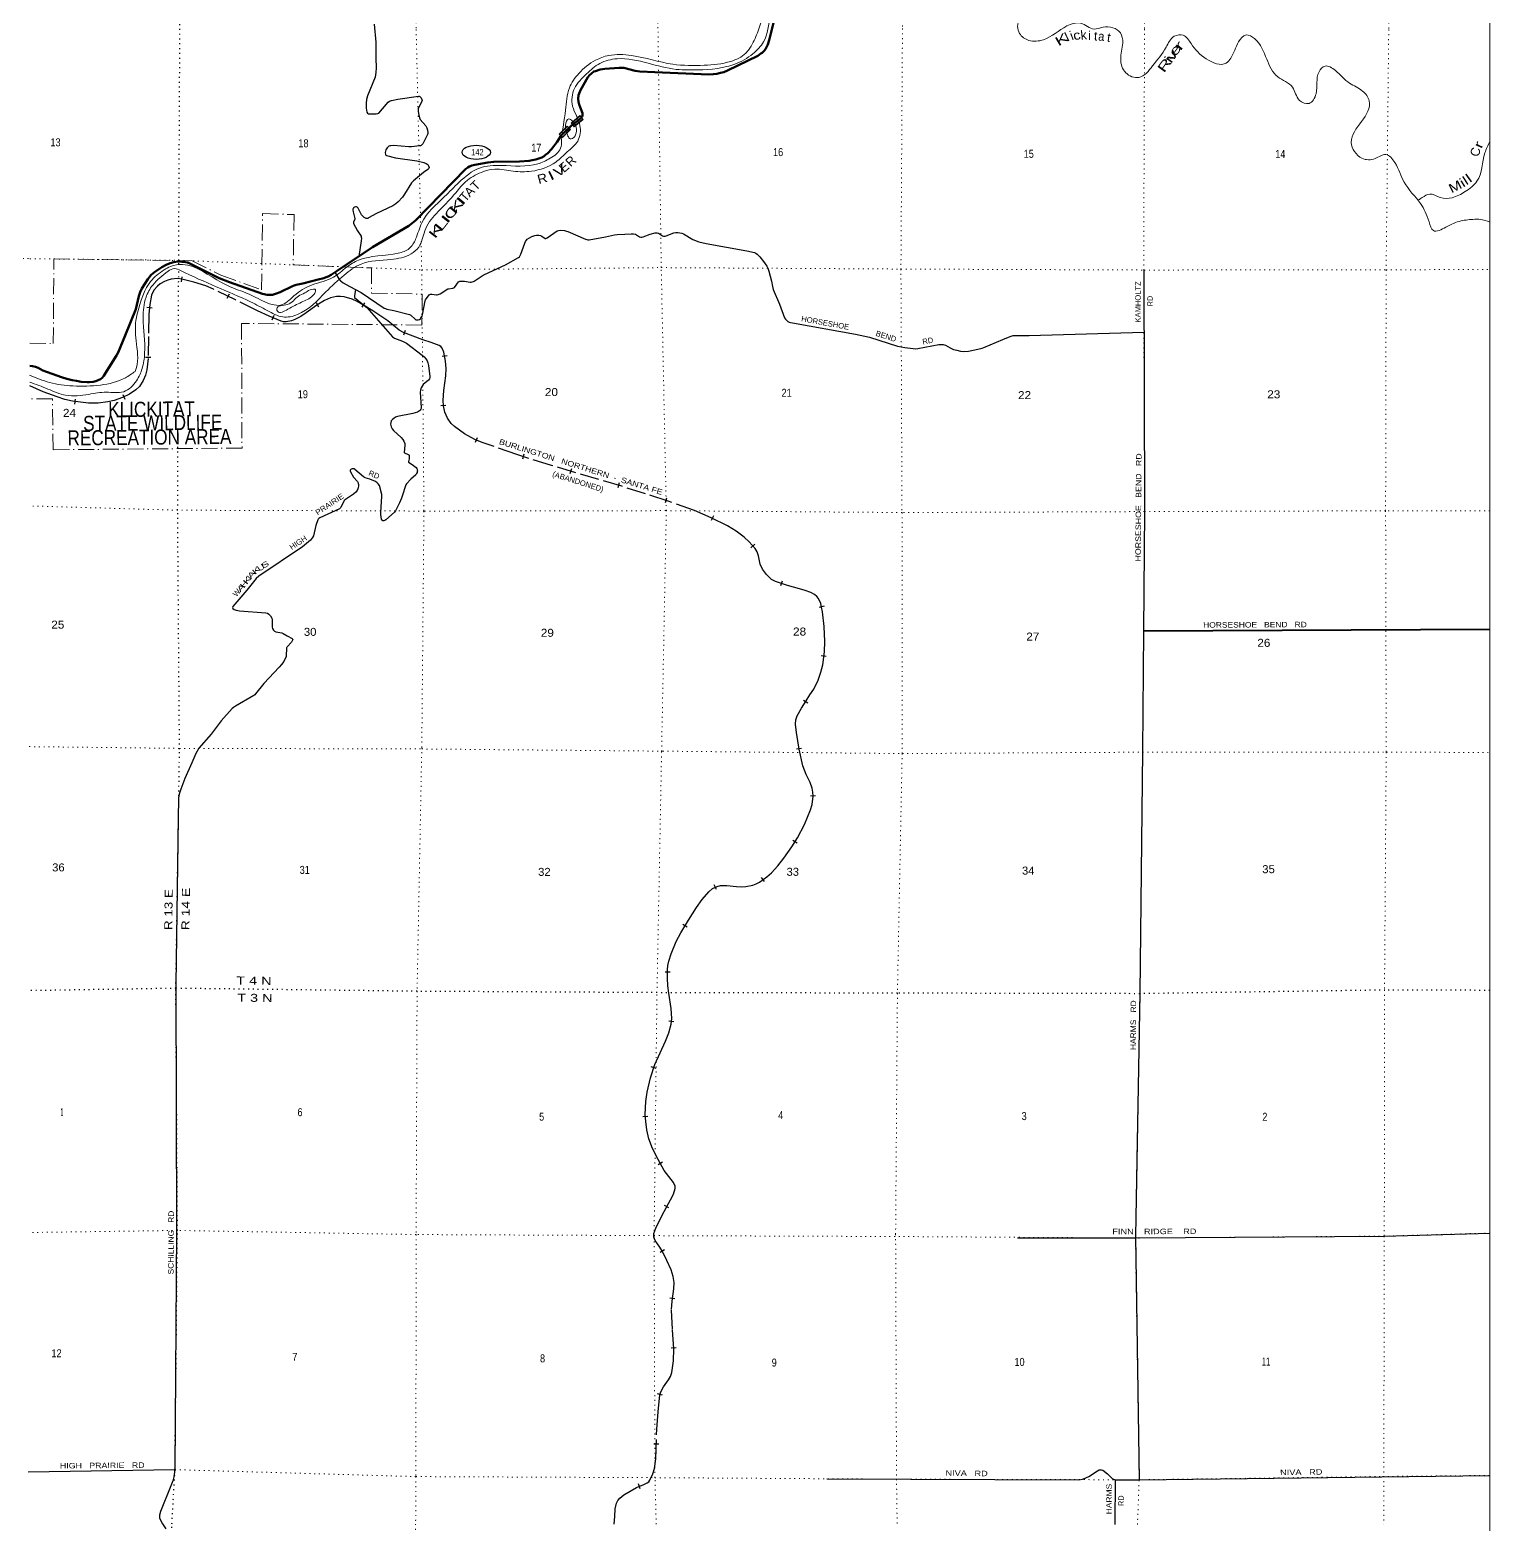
# Model space of a CAD drawing. Header units: feet. Extents: x -256679 to 5, y -731788 to -547785.
# Drawn here: x -31923 to 5, y -640504 to -607831 of the extents above; entities that cross this region are included whole.
import ezdxf
from ezdxf.enums import TextEntityAlignment as Align

# ---------------------------------------------------------------- set-up
doc = ezdxf.new("R2010")
doc.units = ezdxf.units.FT
doc.header["$LTSCALE"] = 70
for name, pattern in [('DOT_DASHED', [7.7, 5, -1.2, 0.3, -1.2]), ('DOTTED', [1.5, 0.3, -1.2]), ('LONG_DASHED', [7.5, 6, -1.5])]:
    doc.linetypes.add(name, pattern=pattern)
for name, color, linetype, lineweight in [('17', 7, 'Continuous', 25), ('23', 7, 'Continuous', 70), ('26', 7, 'Continuous', 40), ('29', 7, 'Continuous', 25), ('39', 7, 'Continuous', 13), ('4', 7, 'Continuous', 13), ('44', 7, 'DOT_DASHED', 13), ('59', 7, 'Continuous', 13), ('6', 7, 'DOTTED', 25), ('63', 7, 'Continuous', 25), ('7', 7, 'DOTTED', 13)]:
    doc.layers.add(name, color=color, linetype=linetype, lineweight=lineweight)
for name, color, linetype in [('27', 7, 'Continuous'), ('30', 7, 'Continuous'), ('41', 7, 'Continuous')]:
    doc.layers.add(name, color=color, linetype=linetype)

msp = doc.modelspace()

# ---------------------------------------------------------------- linework, layer by layer
at = {"layer": '17'}
msp.add_ellipse((-22163.5, -610508.53), major_axis=(309.24, -1), ratio=0.500121, dxfattribs=at)
at = {"layer": '23'}
for points in [[(-19967.07, -609836.57), (-19903.24, -609786.86), (-19885.07, -609768.84), (-19873.65, -609756.31), (-19849.56, -609722.56), (-19840.62, -609703.62), (-19837.52, -609686.4), (-19841.6, -609652.22), (-19892.18, -609521.97), (-19914.61, -609459.8), (-19927.86, -609403.14), (-19932.68, -609338.05), (-19924.25, -609259.71), (-19885.5, -609152.76), (-19720.23, -608863.28), (-19684.53, -608819.75), (-19643.57, -608783.59), (-19591.78, -608743.82), (-19552.37, -608730.3), (-19455.65, -608699.21), (-19350.16, -608679.46), (-19037.61, -608658.36), (-18940.07, -608663.05), (-18691.92, -608725.73), (-18588.43, -608739.12), (-18259.72, -608754.08), (-17081.19, -608804.32), (-16981.37, -608802.88), (-16900.89, -608789.68), (-16822.36, -608773.95), (-16747.67, -608754.66), (-16670.67, -608722.7), (-16008.52, -608401.46), (-15939.37, -608350.87), (-15914.07, -608330.38), (-15867.09, -608290.6), (-15835.77, -608249.62), (-15791.2, -608154.4), (-15755.26, -608059.52), (-15411.68, -606651.86)], [(-28380.68, -612959.6), (-27786.31, -613260.22), (-27555.54, -613347.74), (-26835.19, -613600.16), (-26733.96, -613624.33), (-26676.14, -613626.74), (-26620.73, -613621.92), (-26529.18, -613597.81), (-26452.54, -613568.78), (-26182.25, -613436.29), (-26143.7, -613419.42), (-26102.43, -613407.1), (-25952.25, -613374.5), (-25621.9, -613289.12), (-25494.42, -613256.69), (-25441.41, -613239.82), (-25398.05, -613220.53), (-25337.82, -613184.37), (-25205.31, -613097.59), (-24434.1, -612584.91), (-23640.23, -612112.76), (-23492.34, -612001.91), (-22390.25, -610872.62), (-22347.1, -610840.04), (-22309.39, -610819.45), (-22260.19, -610798.54), (-22196.18, -610783.69), (-21907.81, -610728.55), (-21779.36, -610713.38), (-21220.51, -610710.21), (-21005.99, -610691.68), (-20940.78, -610681.93), (-20859.04, -610667.57), (-20794.62, -610646.35), (-20732.55, -610618.15), (-20681.95, -610591.63), (-20645.89, -610565.83), (-20600.04, -610526.54), (-20516.1, -610436.99), (-20394.43, -610278.07), (-20322.7, -610165.47), (-20302.81, -610136.45), (-20284.43, -610116.72), (-20105.07, -609944.04), (-20088.51, -609928.93), (-19967.07, -609836.57)], [(-30192.7, -615204.02), (-30030.41, -614953.22), (-29990.8, -614884.77), (-29837.86, -614511.06), (-29609.49, -613936.46), (-29540.13, -613655.06), (-29510.63, -613566.94), (-29472.67, -613486.31), (-29343.32, -613285.48), (-29267.88, -613189.79), (-29231.74, -613156.04), (-29201.11, -613125.87), (-29038.24, -613017.29), (-28942.52, -612967.89), (-28858.04, -612931.34), (-28773.55, -612908.5), (-28684.5, -612894.8), (-28522.38, -612908.5), (-28474.43, -612919.92), (-28424.76, -612937.31), (-28380.68, -612959.6)], [(-31925.15, -615177.17), (-31866.24, -615184.65), (-31803.26, -615201.81), (-31745.78, -615223.22), (-31642.67, -615275.52), (-31235.33, -615422.64), (-31112.15, -615461.88), (-30998.92, -615490.81), (-30904.36, -615507.81), (-30801.36, -615524.56), (-30673.68, -615531.79), (-30620.67, -615531.79), (-30537.57, -615524.65), (-30480.94, -615512.5), (-30432.75, -615493.22), (-30379.75, -615466.7), (-30345.5, -615439.73), (-30307.47, -615394.38), (-30243.86, -615284.9), (-30192.7, -615204.02)]]:
    msp.add_lwpolyline(points, dxfattribs=at)
at = {"layer": '26'}
msp.add_line((0, -620945.67), (-7576.61, -620977.66), dxfattribs=at)
at = {"layer": '29'}
for p, q in [((-31958.43, -639364.21), (-28750.82, -639313.33)), ((-8193.82, -639532.47), (-8197.31, -640512.09))]:
    msp.add_line(p, q, dxfattribs=at)
for points in [[(-24398.71, -607704.73), (-24360.03, -608098.43), (-24361.55, -608451.87), (-24353.23, -608662.76), (-24358.21, -608763.42), (-24375.04, -608861.52), (-24543.46, -609274.89), (-24561.47, -609350.42), (-24569.19, -609436.23), (-24570.05, -609503.17), (-24567.48, -609546.07), (-24553.75, -609631.89), (-24540.89, -609654.21), (-24522.45, -609664.45), (-24349.84, -609664.87), (-24312.75, -609659.36), (-24293.03, -609649.05), (-24091.28, -609410.46), (-24058.89, -609388.17), (-24017.72, -609372.73), (-23878.62, -609348.72), (-23427.12, -609277.54), (-23409.66, -609278.34), (-23395.07, -609285.2), (-23367.63, -609316.09), (-23350.48, -609350.42), (-23347.91, -609365.87), (-23350.7, -609392.19), (-23430.24, -609554.67), (-23435.39, -609573.55), (-23434.69, -609608.87), (-23425.96, -609657.65), (-23403.66, -609757.2), (-23386.28, -609787.72), (-23267.66, -609932.61), (-23245.86, -609973.46), (-23230.42, -610023.23), (-23221.84, -610073.01), (-23221.84, -610097.04), (-23229.27, -610117.46), (-23330.77, -610323.59), (-23349.64, -610345.91), (-23370.23, -610359.65), (-23378.81, -610363.08), (-23401.1, -610369.94), (-23577.77, -610390.53), (-23638.34, -610387.56), (-23975.57, -610362.64), (-24034.04, -610363.07), (-24054.62, -610366.5), (-24076.92, -610376.8), (-24112.94, -610407.7), (-24142.03, -610454.61), (-24149.82, -610484.94), (-24154.11, -610515.83), (-24149.92, -610555), (-24141.25, -610570.75), (-24124.95, -610581.05), (-23929.04, -610627.84), (-23463.3, -610695.25), (-23310.2, -610730.38), (-23258.51, -610749.97), (-23224.44, -610771.57), (-23203.85, -610805.9), (-23195.28, -610838.51), (-23199.57, -610859.11), (-23219.29, -610883.13), (-23314.43, -610948.65), (-23535.77, -611132.01), (-23556.34, -611154.3), (-23579.05, -611178.95), (-23729.24, -611423.58), (-23779.33, -611488.99), (-23868.52, -611588.54), (-23918.27, -611633.16), (-23985.79, -611680.01), (-24345.16, -611849.76)], [(-24345.16, -611849.76), (-24516.04, -611943.82), (-24537.06, -611953.27), (-24555.49, -611957.55), (-24569.47, -611955.71), (-24612.1, -611933.52), (-24631.4, -611918.94), (-24655.86, -611893.25), (-24671.71, -611871.74), (-24746.41, -611728.35), (-24760.05, -611713.84), (-24766.91, -611708.69), (-24783.2, -611702.68), (-24797.78, -611702.68), (-24807.22, -611703.54), (-24822.7, -611708.08), (-24838.09, -611715.55), (-24848.39, -611724.99), (-24857.82, -611746.45), (-24861.25, -611755.03), (-24862.11, -611769.62), (-24856.69, -611806.4), (-24816.22, -611952.41), (-24815.36, -611961), (-24816.33, -611967.16), (-24846.24, -612037.37), (-24847.95, -612050.25), (-24844.29, -612065.49), (-24759.77, -612224.35), (-24683.34, -612345.03), (-24676.42, -612366.06), (-24672.99, -612384.94), (-24681.2, -612441.43), (-24732.07, -612782.99)], [(-25257.13, -613131.53), (-25166.8, -613274.15), (-25129.58, -613315.91), (-25108.47, -613332.5), (-25070.74, -613359.97), (-24926.69, -613442.93), (-24681.65, -613570.05), (-24173.38, -613914.7), (-24150.49, -613926.37), (-24117.04, -613936.67), (-23962.57, -613969.44), (-23623.25, -614054.61), (-23594.73, -614068.83), (-23500.38, -614159.8), (-23481.52, -614170.1), (-23448.47, -614173.53), (-23430.06, -614173.53), (-23407.76, -614166.66), (-23385.46, -614149.5), (-23371.74, -614128.9), (-23347.72, -614094.58), (-23336.23, -614065.36), (-23280.46, -613752.21), (-23272.24, -613732.42), (-23190.33, -613626.01), (-23179.18, -613617.43), (-23166.25, -613611.92), (-23152.6, -613607.99), (-23137.16, -613607.99), (-23031.76, -613622.29), (-23020.52, -613622.58), (-22998.22, -613616.57), (-22950.19, -613601.12), (-22917.41, -613584.41), (-22801.11, -613502.36), (-22785.09, -613495.56), (-22772.22, -613492.99), (-22674.7, -613480.58), (-22652.58, -613471.54), (-22640.57, -613461.24), (-22549.23, -613340.23), (-22536.42, -613330.3), (-22523.93, -613323.93), (-22486.19, -613322.21), (-22422.02, -613324.56), (-22298.36, -613344.52), (-22273.92, -613346.24), (-22253.4, -613343.04), (-22222.89, -613332.51), (-22205.73, -613323.92), (-22012.75, -613197.03), (-21981.03, -613178.03), (-21527.36, -612967.28), (-21241.72, -612807.28), (-21217.71, -612790.12), (-21200.48, -612767.26), (-21185.12, -612736.91), (-21103.64, -612491.47), (-21086.51, -612458.27), (-21067.62, -612429.68), (-21047.03, -612410.8), (-21000.72, -612378.19), (-20950.98, -612352.44), (-20879.96, -612328.24), (-20844.63, -612323.26), (-20798.31, -612323.26), (-20755.43, -612328.41), (-20727.4, -612340.66), (-20657.08, -612393.05), (-20641.37, -612391.92), (-20613.92, -612376.47), (-20392.38, -612225.01), (-20363.49, -612215.13), (-20322.32, -612213.42), (-20236.55, -612218.57), (-20188.52, -612228.86), (-20157.53, -612237.63), (-19774.28, -612410.79), (-19743.83, -612417.38), (-19726.25, -612419.37), (-19695.37, -612419.37), (-19334.47, -612356.13), (-19137.83, -612314.43), (-19082.15, -612302.65), (-18911.7, -612300.57)], [(-18911.7, -612300.57), (-18777.67, -612292.35), (-18721.92, -612294.06), (-18678.23, -612301.5), (-18594.99, -612354.13), (-18565.75, -612362.02), (-18543.53, -612362.72), (-18514.37, -612355.85), (-18361.12, -612296.25), (-18253.64, -612268.32), (-18231.34, -612266.6), (-18204.61, -612270.53), (-18179.88, -612276.9), (-18094.12, -612333.54), (-18066.02, -612341.16), (-18030.65, -612340.4), (-18008.35, -612333.54), (-17845.34, -612271.41), (-17797.37, -612261.45), (-17752.77, -612261.45), (-17709.89, -612266.6), (-17666.7, -612277.87), (-17634.41, -612294.06), (-17429.68, -612413.01), (-17299.06, -612462.25), (-17134.52, -612500.08), (-16247.17, -612662.91), (-16082.54, -612697.46), (-16052.03, -612716.28), (-16021.15, -612736.88), (-15966.26, -612795.23), (-15883.93, -612894.78), (-15808.45, -613001.2), (-15791.3, -613042.39), (-15768.87, -613107.9), (-15710.37, -613322.93), (-15688.38, -613440.59), (-15669.98, -613505.77), (-15533.05, -613829.43), (-15420.24, -614126.93), (-15401.93, -614158.03), (-15378.02, -614181.25), (-15347.04, -614206.09), (-15319.59, -614219.82), (-15292.15, -614228.4), (-15247.48, -614239.81), (-13874.3, -614488.18), (-13565.12, -614551.19), (-12952.7, -614745.48), (-12788.64, -614779.35), (-12613.43, -614798.52), (-12569.08, -614803.38), (-12507.33, -614799.95), (-12045.91, -614714.13), (-12006.46, -614710.7), (-11953.22, -614713.79), (-11905.25, -614724.43), (-11800.58, -614784.45), (-11725.15, -614817.12), (-11653.1, -614837.71), (-11575.69, -614859.3), (-11507.3, -614865.17), (-11397.52, -614858.31), (-11198.42, -614816.05), (-11102.49, -614793.08), (-11061.32, -614779.35), (-10646.77, -614598.5), (-10488.41, -614532.2), (-10423.23, -614515.03), (-10375.94, -614510.81), (-10076.88, -614511.54), (-7565.9, -614438.16)], [(-7568.06, -613083.76), (-7549.55, -618348.04), (-7576.61, -620977.66)], [(-24803.57, -613506.8), (-24827.16, -613648.32), (-24828.88, -613675.78), (-24821.99, -613684.17), (-24581.88, -613878.32), (-24558.76, -613901.7), (-23992.67, -614540.84), (-23973.81, -614554.57), (-23947.69, -614571.94), (-23773.11, -614635.24), (-23728.8, -614656.82), (-23690.78, -614681.58), (-23343.04, -614946.95), (-23305.69, -614980.23), (-23268.82, -615021.43), (-23238.79, -615071.2), (-23220.79, -615114.11), (-23209.63, -615167.32), (-23176.19, -615412.76), (-23177.9, -615433.36), (-23188.2, -615462.54), (-23210.5, -615490), (-23324.09, -615587.62), (-23349.44, -615622.16), (-23370.02, -615658.21), (-23383.74, -615706.27), (-23388.09, -615752.14), (-23368.31, -616089.01), (-23370.03, -616113.04), (-23377.54, -616127.7), (-23388.9, -616149.09), (-23400.9, -616161.1), (-23448.93, -616186.85), (-23550.02, -616221.66), (-23550.83, -616221.86)], [(-23550.83, -616221.86), (-23888.06, -616288.11), (-23925.79, -616301.84), (-23967.35, -616325.07), (-23994.41, -616349.9), (-24020.14, -616382.51), (-24032.14, -616415.13), (-24035.41, -616451.42), (-24021.85, -616512.96), (-23999.14, -616557.94), (-23973.82, -616590.2), (-23802.19, -616747.2), (-23768.84, -616785.86), (-23748.26, -616825.34), (-23725.11, -616878.55), (-23722.11, -616888.84), (-23721.68, -616908.06), (-23735.6, -617000.4), (-23742.26, -617065.63), (-23739.26, -617073.35), (-23731.48, -617080.74), (-23649.2, -617115.41), (-23640.63, -617122.27), (-23633.06, -617131.18), (-23628.62, -617137.72), (-23627.76, -617149.73), (-23630.95, -617207.5), (-23647.49, -617271.6), (-23646.63, -617279.32), (-23644.06, -617283.61), (-23566.55, -617334.18), (-23479.81, -617402.04), (-23464.07, -617420.78), (-23456.66, -617438.09), (-23453.23, -617455.25), (-23451.51, -617473.27), (-23452.37, -617495.59), (-23456.66, -617511.89), (-23467.81, -617532.49), (-23485.96, -617559.3), (-23592.2, -617657.44), (-23689.95, -617753.89), (-23704.43, -617775.65), (-23782.57, -618028.51), (-23798.35, -618072.64), (-23844.18, -618173.14)], [(-23844.18, -618173.14), (-23912.08, -618322.02), (-23927.52, -618346.04), (-23952.48, -618375.5), (-24138.5, -618541.71), (-24158.96, -618557.74), (-24184.82, -618565.74), (-24203.1, -618563.66), (-24220.84, -618552.01), (-24232.85, -618527.98), (-24246.57, -618425), (-24247.51, -618384.82), (-24227.93, -618023.39), (-24231.13, -617987.32), (-24278.3, -617796.8), (-24304.57, -617756.1), (-24326.33, -617733.3), (-24365.78, -617707.55), (-24490.57, -617656.05), (-24588.78, -617623.45), (-24607.22, -617616.58), (-24625.91, -617604.7), (-24814.8, -617441.57), (-24828.92, -617432.93), (-24851.22, -617429.5), (-24864.52, -617428.63), (-24875.24, -617431.21), (-24897.09, -617439.36), (-24909.97, -617449.23), (-24918.12, -617458.68), (-24921.13, -617475.45), (-24916.4, -617494.72), (-24848.69, -617610.18), (-24761.6, -617709.26), (-24748.3, -617735.01), (-24743.16, -617751.32), (-24740.09, -617771.1), (-24741.01, -617804.52), (-24743.16, -617844.86), (-24750.88, -617869.75), (-24768.01, -617899.56), (-24797.19, -617937.55), (-24844.16, -617981.71), (-25025.76, -618098.04), (-25039.48, -618108.34), (-25052.7, -618123.78), (-25126.53, -618275.7), (-25137.68, -618289.43), (-25152.81, -618304.28), (-25585.38, -618499.69), (-25604.68, -618512.56), (-25620.15, -618528.06), (-25629.55, -618544.31), (-25672.14, -618666.49), (-25723.9, -618892.75), (-25742.02, -618931.41), (-25785.65, -618985.43), (-25960.51, -619133.7), (-26918.64, -619773.26), (-26979.15, -619828.06), (-27181.52, -620082.61), (-27488.11, -620437.31), (-27496.71, -620463.26), (-27485.56, -620482.13), (-27458.11, -620502.73), (-27413.52, -620519.9), (-27341.46, -620532.06), (-26764.26, -620579.97), (-26730.81, -620586.84), (-26697.09, -620605.93), (-26660.48, -620641.76), (-26630.74, -620692.45), (-26625.32, -620722.44), (-26626.52, -620837.05), (-26623.6, -620894.08), (-26615.03, -620919.82), (-26594.44, -620954.15), (-26572.14, -620975.75), (-26558.85, -620985.05), (-26544.7, -620990.2), (-26412.61, -621014.22), (-26383.41, -621026.42), (-26294.69, -621079.3)], [(-26294.69, -621079.3), (-26190.57, -621141.36), (-26180.62, -621150.68), (-26176.33, -621160.12), (-26175.47, -621167.85), (-26178.47, -621179), (-26204.51, -621217.64), (-26299.84, -621323.18), (-26306.27, -621333.49), (-26310.71, -621343.9), (-26316.57, -621523.15), (-26319.14, -621540.31), (-26324.48, -621550.71), (-26374.03, -621640.72), (-26422.06, -621711.1), (-26470.7, -621767.24), (-26809.41, -622119.86), (-26988.13, -622349.6), (-27005.29, -622368.48), (-27025.8, -622386.42), (-27428.98, -622619.07), (-27468.43, -622646.54), (-27499.08, -622670.43), (-27739.55, -622942.96), (-27959.93, -623233.61), (-28226.61, -623540.78), (-28294.53, -623656.53), (-28384.57, -623861.14), (-28534.63, -624200.16), (-28624.57, -624433.31), (-28653.02, -624521.04), (-28664.9, -624571.95), (-28671.68, -624639.83), (-28681.86, -625067.48), (-28731.87, -628696.79), (-28715.25, -634082.78), (-28751.44, -639316.3), (-28778.58, -639469.03), (-28800.63, -639555.57), (-28854.46, -639702.85), (-29064.48, -640228.49), (-29088.57, -640306.66), (-29090.28, -640342.71), (-29086.36, -640373.03), (-29021.41, -640495.41)], [(-7576.61, -620977.66), (-7593.65, -623605.54), (-7654.74, -628893.55), (-7746.35, -634210.41), (-7668.63, -639534.83), (0, -639440.94)], [(-10326.53, -634244.34), (-7744.65, -634247.75), (-2309.26, -634209.24), (0, -634140.66)], [(-14494.45, -639513.68), (-8984.66, -639532.64), (-8909.13, -639522.26), (-8886.35, -639510.79), (-8772.01, -639460.86), (-8581.51, -639340.84), (-8542.05, -639319.72), (-8514.6, -639316.29), (-8490.58, -639319.72), (-8463.11, -639327.07), (-8362.65, -639405.64), (-8256.13, -639506.31), (-8190.39, -639532.56), (-7668.63, -639534.83)], [(-29021.41, -640495.41), (-28948.77, -640605.07)]]:
    msp.add_lwpolyline(points, dxfattribs=at)
at = {"layer": '39'}
for points in [[(-25626.87, -594843.94), (-25302.49, -595273.29), (-25154.08, -595274.69), (-25077.91, -595268.36), (-24902.87, -595383.96), (-24766.93, -595698.28), (-24803.69, -595967.19), (-24824.1, -596298.2), (-24652.15, -596997.45), (-24435.91, -597329.49), (-24392.08, -597674.27), (-24476.08, -598119.86), (-24500.98, -598354.62), (-24293.15, -598608.48), (-23940.77, -598897.84), (-23342.17, -599097.94), (-23019.59, -599040.46), (-22660.35, -599097.14), (-22401.1, -599208.39), (-22225.36, -599462.38), (-22001.73, -599670.04), (-21785.57, -599986.04), (-21508.13, -600127.29), (-21407.47, -600205.1), (-21213.57, -600481.07), (-20791.58, -600653.83), (-19948.68, -600782.73), (-19132.43, -600797.42), (-19057.44, -600955.55), (-19045.65, -601308.49), (-19010.17, -601585.12), (-18744.1, -601856.79), (-18372.39, -602001.66), (-17699.61, -602197.45), (-17012.38, -602477.41), (-16437.31, -602783.91), (-16325.66, -603054.21), (-16322.12, -603361.05), (-16465.42, -603578.25), (-16572.76, -603769.22), (-16726.36, -603930.3), (-16875.96, -604091.37), (-16958.56, -604416.62), (-16783.77, -604883.2), (-16283.51, -605468.79), (-15916.34, -605906.5), (-15866.34, -606281.35), (-15806.23, -607073.32), (-15969.22, -607763.92), (-16105.89, -608103.43), (-16207.34, -608271.85), (-16267.67, -608340.82), (-16597.13, -608520.61), (-17180.28, -608603.24), (-17868.22, -608582), (-18769.59, -608391.17), (-19266.92, -608391.21), (-19555.17, -608494.68), (-19920.71, -608782.99), (-20127.68, -609100.73), (-20209.48, -609586.42), (-20296.42, -610246.63), (-20317.61, -610421.2), (-20546.53, -610636.28), (-20817.99, -610761.29), (-21610.85, -610795.77), (-22089.16, -610851.81), (-22541.6, -611166.5), (-22856.16, -611476.88), (-23353.6, -612052.23), (-23488.2, -612405.77), (-23627.54, -612610.92), (-23869.68, -612714.2), (-24737.24, -612866.19), (-24999.18, -613019.69), (-25286.45, -613237.81), (-25749.25, -613407.86), (-26151.13, -613648.18), (-26442.9, -613849.94), (-26627.47, -613834.66), (-27029.43, -613657.81), (-27732.81, -613357.86), (-28583.05, -612962.24), (-28847.87, -613005.06), (-28987.92, -613078.34), (-29283.08, -613332.67), (-29541.62, -613916.78), (-29593.98, -614121.64), (-29601.47, -614629.09), (-29592.51, -615216.69), (-29622.18, -615299.05)], [(-15867.17, -605758.1), (-15824.5, -605825.9), (-15697.65, -606328.79), (-15722.61, -606551.51), (-15680.26, -606998.59), (-15739.8, -607524.31), (-15881.36, -608090.47), (-16116.85, -608353.76), (-16508.98, -608582.22), (-16681.34, -608633.95), (-17534.52, -608707.24), (-17793.07, -608694.3), (-18407.78, -608560.16), (-19084.07, -608462.66), (-19460.57, -608564.49), (-19750.21, -608792.32), (-20017.32, -609114.31), (-20055.5, -609499.55), (-19894.94, -609926.08), (-19945.41, -610261.23), (-20172.83, -610498.83), (-20424.39, -610722.48), (-20956.82, -610921.23), (-21353.89, -610920.85), (-21757.2, -610874.38), (-22002.98, -610929.41), (-22356.32, -611119.08), (-22700.61, -611498), (-23290.55, -612228.46), (-23421.15, -612579.98), (-23588.85, -612729.09), (-24029.42, -612851.24), (-24680.66, -612952.19), (-25052.45, -613194.4), (-25451.69, -613561.06), (-26072.88, -614057), (-26393.48, -614108.46), (-26733.09, -613967.46), (-27097, -613780.43), (-28628.53, -613092.79), (-28759.09, -613049.21), (-28903.17, -613109.97)], [(-11097.21, -606755.09), (-10749.62, -606888.04), (-10575.44, -606831.17), (-10388.48, -606922.65), (-10241.66, -607409.41), (-10326.17, -607754.73), (-10283.28, -607908.98), (-10081.99, -608060.58), (-9759.2, -608045.21), (-9247.32, -607746.27), (-8948.82, -607686.88), (-8655.4, -607814.03), (-8459.08, -607773.11), (-8079.45, -607895.9), (-8028.2, -608118.31), (-8072.55, -608473.48), (-7962.79, -608767.86), (-7673.5, -608870.96), (-7373.96, -608617.02), (-7081.2, -608212.69), (-6899.92, -607971.27), (-6705.51, -607948.4), (-6534.14, -608130.21), (-6203.61, -608461.78), (-5763.96, -608556.24), (-5664.21, -608451.54), (-5495.56, -608091.84), (-5331.86, -607942.75), (-5146.97, -608022.21), (-4880.01, -608472.38), (-4639.45, -608856.46), (-4317.46, -609083.78), (-4161.6, -609371.94), (-3954.71, -609439.28), (-3801.37, -609226.06), (-3735.57, -608748.45), (-3603.84, -608623.56), (-3378.76, -608718.9), (-3068.55, -608996.4), (-2784.94, -609167.72), (-2637.47, -609383.72), (-2803.68, -609831.65), (-3029.99, -610291.87), (-2799.65, -610637.89), (-2508.84, -610642.71), (-2274.64, -610557.51), (-2077.25, -610731.19), (-1876.57, -611159.56), (-1517.27, -611629.4), (-1330.79, -612025.74), (-1235.57, -612219.9), (-965.22, -612144.58), (-631, -612008.82), (-332.38, -611973.5), (-214.06, -611975.02), (0.74, -612037.18)], [(-20197.49, -610037.09), (-20210.41, -609922.86), (-20136.33, -609778.66), (-20061.75, -609823.71), (-20012.2, -609879.75), (-20059.99, -610205.54), (-20110.08, -610215.78), (-20158.52, -610151.8), (-20197.49, -610037.09)], [(0.74, -610271.97), (-109.02, -610522.52), (-282.4, -611140.97), (-539.95, -611368.66), (-824.06, -611500.19), (-1088.79, -611495.27), (-1315.77, -611419.99), (-1477.82, -611496.87), (-1563.41, -611550.08)], [(-28903.17, -613109.97), (-29237.84, -613412.42), (-29384.34, -613677.54), (-29445.55, -614127.04), (-29413.62, -614899.07), (-29470.52, -615238.02), (-29591.09, -615501.48), (-29872.64, -615743.32), (-30249.59, -615754.9), (-30636.4, -615800.61), (-31141.66, -615818.74), (-31531.37, -615683.96), (-31927.88, -615531.53)], [(-25682.28, -613573.96), (-25678.52, -613515.87), (-25794.83, -613516.35), (-25912.81, -613583.02), (-26052.83, -613653.79), (-26290.56, -613837.28), (-26524.72, -613930.5), (-26508.41, -613982.58), (-26282.02, -613939.53), (-25987.99, -613787.9), (-25736.04, -613642.46), (-25682.28, -613573.96)], [(-29622.18, -615299.05), (-29836.05, -615440.32), (-30380.73, -615596.99), (-30982.24, -615615.51), (-31491.98, -615541.4), (-31932.46, -615383.18)]]:
    msp.add_spline(points, degree=3, dxfattribs=at)
at = {"layer": '4'}
msp.add_lwpolyline([(-254669.8, -547785.08), (-222837.12, -548113.49), (-191004.03, -548398.11), (-159170.57, -548638.96), (-127336.83, -548836.01), (-95502.83, -548989.26), (-63668.65, -549098.74), (-31834.36, -549164.42), (0, -549186.32), (0, -731787.88), (-32085.53, -731765.81), (-64171, -731699.6), (-224595.32, -730706.58), (-256679.15, -730375.58)], close=True, dxfattribs=at)
msp.add_lwpolyline([(-254669.8, -547785.08), (-222837.12, -548113.49), (-191004.03, -548398.11), (-159170.57, -548638.96), (-127336.83, -548836.01), (-95502.83, -548989.26), (-63668.65, -549098.74), (-31834.36, -549164.42), (0, -549186.32), (0, -731787.88), (-32085.53, -731765.81), (-64171, -731699.6), (-224595.32, -730706.58), (-256679.15, -730375.58)], close=True, dxfattribs=at)
at = {"layer": '44'}
msp.add_lwpolyline([(-31924.48, -614684.8), (-31412.61, -614688.12), (-31399.37, -612837.69), (-28378.53, -612878.81), (-27750.62, -613191.75), (-26860.11, -613513.82), (-26835.27, -611847.99), (-26147.34, -611871.12), (-26165.98, -612965.61), (-24453.48, -613036.42), (-24451.55, -613587.64), (-23348.34, -613609.77), (-23350.62, -614285.91), (-27296.23, -614249.36), (-27285.11, -616974.94), (-31414.36, -617012.62), (-31430.44, -615901.54), (-31926.15, -615898.44)], dxfattribs=at)
at = {"layer": '59'}
for points in [[(-20352.98, -610112.8), (-20176.72, -609935.51), (-20102.26, -610009.53), (-20278.51, -610186.83)], [(-20341.66, -610112.76), (-20176.68, -609946.82), (-20113.57, -610009.56), (-20278.54, -610175.51)], [(-20088.25, -609867.39), (-19896.64, -609706.82), (-19829.19, -609787.29), (-20020.8, -609947.86)], [(-19897.63, -609718.09), (-19840.46, -609786.29), (-20019.8, -609936.58), (-20076.97, -609868.38)]]:
    msp.add_lwpolyline(points, close=True, dxfattribs=at)
at = {"layer": '6'}
msp.add_line((-28681.8, -615971.68), (-28669.01, -613076.18), dxfattribs=at)
for points in [[(-28668.46, -612951.17), (-28668.1, -612870.72), (-28642.74, -607666.39), (-28585.92, -602329.54), (-28650.82, -597117.61), (-28680.1, -594838.91)], [(-28816.71, -640495.66), (-28750.82, -639313.33), (-28697.51, -634082.79), (-28730.72, -628788.49), (-28651.32, -623561.84), (-28692.24, -618333.75), (-28685.11, -616720.83)], [(0, -628833.4), (-2293.91, -628826.32), (-7655.04, -628905.74), (-12954.45, -628894.62), (-18211.76, -628883.3), (-23457.12, -628853.88), (-28730.72, -628788.49), (-31943.96, -628840.35)], [(-29039.01, -667794.55), (-29026.68, -665996.71), (-29026.58, -660601.15), (-28990.51, -655309.71), (-28900.4, -650004.21), (-28868.32, -644678.73), (-28816.71, -640495.66)]]:
    msp.add_lwpolyline(points, dxfattribs=at)
at = {"layer": '63'}
for p, q in [((-28598.23, -613228.67), (-28613.73, -613338.19)), ((-29362.57, -613896.71), (-29252.3, -613905.34)), ((-27566.15, -613607.94), (-27614.67, -613707.34)), ((-25666.31, -613794.06), (-25610.52, -613889.57)), ((-24608.01, -613798.39), (-24662.79, -613894.48)), ((-26587.27, -614075.12), (-26629.81, -614177.22)), ((-23717.36, -614404.75), (-23756.64, -614508.15)), ((-29392.68, -614986.83), (-29282.09, -614989.1)), ((-22800.51, -614956.07), (-22909.19, -614976.64)), ((-29892.84, -615805.42), (-29845.58, -615905.42)), ((-30931.55, -615902.37), (-30944.31, -616012.24)), ((-22827.06, -616043.71), (-22937.51, -616049.79)), ((-22142.44, -616748.91), (-22185.22, -616850.91)), ((-21121.72, -617110.36), (-21154.85, -617215.89)), ((-20082.52, -617429.01), (-20113.88, -617535.08)), ((-19039.33, -617737.48), (-19070.69, -617843.55)), ((-18001.51, -618067.15), (-18035.17, -618172.52)), ((-16979.19, -618459.21), (-17028.27, -618558.33)), ((-16074.69, -619079.93), (-16156.47, -619154.41)), ((-15476.54, -619885.21), (-15509.76, -619990.71)), ((-14559.13, -620432.17), (-14666.14, -620460.14)), ((-14508.87, -621534.46), (-14618.59, -621520.45)), ((-14915.28, -622551.3), (-15008.68, -622492.04)), ((-15053.21, -623542.12), (-15162.52, -623559)), ((-14745.57, -624582.77), (-14855.98, -624589.3)), ((-15147.88, -625614.08), (-15241.63, -625555.38)), ((-16911.62, -626625.58), (-16958.91, -626525.59)), ((-15859.18, -626453.78), (-15923.67, -626363.91)), ((-17553.64, -627452.09), (-17648.41, -627395.06)), ((-17925.34, -628432.37), (-18035.95, -628431.55)), ((-17841.74, -629518.66), (-17951.82, -629507.81)), ((-18230.79, -630541.7), (-18335.93, -630507.35)), ((-18409.75, -631589.83), (-18520.24, -631595.06)), ((-18089.02, -632591.23), (-18185.63, -632645.07)), ((-17950.38, -633589.08), (-18047.07, -633535.38)), ((-18046.18, -634508.7), (-18140.79, -634566)), ((-17820.04, -635576.65), (-17929.46, -635560.48)), ((-17792.62, -636651.96), (-17903.07, -636658.06)), ((-18090.45, -637683.16), (-18197.73, -637656.25)), ((-18171.52, -638756.42), (-18282.09, -638753.17)), ((-18577.58, -639729.53), (-18617.72, -639626.46))]:
    msp.add_line(p, q, dxfattribs=at)
at = {"layer": '63', "linetype": 'LONG_DASHED'}
for points in [[(-14951.35, -624111.83), (-15024.02, -623926.43), (-15105.43, -623561.71), (-15162.17, -623194.29), (-15182.43, -623009.01), (-15176.84, -622916.54), (-15147.64, -622828.98), (-15051.17, -622663.56), (-14950.41, -622504.75), (-14866.61, -622374.52), (-14783.39, -622243.52), (-14687.09, -622053.71), (-14625.6, -621877.69), (-14587.32, -621717.68), (-14550.33, -621428.1), (-14543.53, -621206.9), (-14558.68, -620875.68), (-14593.81, -620554.58), (-14610.76, -620450.56), (-14631.1, -620372.71), (-14681.9, -620264.72), (-14719.17, -620218.46), (-14766.43, -620179.09), (-14847.24, -620134.35), (-14970.99, -620090.15), (-15096.76, -620052.64), (-15360.39, -619979.02), (-15623.46, -619896.2), (-15708.96, -619847.35), (-15814.39, -619742.94), (-15903.48, -619620.88), (-15953.45, -619510.71), (-15993.46, -619331.39), (-16020.43, -619246.39), (-16065.91, -619170.66), (-16198.65, -619024.92), (-16305.52, -618924.56), (-16478.27, -618789.6), (-16666.67, -618674.87), (-17025.32, -618497.3), (-17391.78, -618343.15), (-17965.41, -618136), (-18980.66, -617811.76), (-20514.7, -617358.15), (-21279.27, -617118.13), (-22037.63, -616852.07), (-22196.32, -616785.52), (-22421.47, -616662.89), (-22638.1, -616506.9), (-22710.29, -616438.68), (-22794.35, -616322.37), (-22851.53, -616190.99), (-22881.16, -616054.36), (-22887.84, -615932.97), (-22871.07, -615718.39), (-22826.33, -615395.01), (-22818.05, -615234.99), (-22833.17, -615077.12), (-22871.05, -614876.96), (-22909.73, -614790.07), (-22938.89, -614757.36), (-22977.04, -614733.87), (-23152.33, -614668.29), (-23328.17, -614607.11), (-23542.72, -614529.49), (-23756.47, -614448.3), (-23848.2, -614397.74), (-23970.74, -614297.08), (-24093.34, -614196.53), (-24421.87, -613975.84), (-24591.56, -613870.62), (-24770.73, -613768.47), (-24880.02, -613717.1), (-25049.8, -613668.33), (-25134.64, -613658.81), (-25218.06, -613660.46), (-25352.35, -613693.27), (-25484.99, -613751.39), (-25652.09, -613848.98), (-25883.02, -614017.74), (-26001.38, -614097.58), (-26128.81, -614165.27), (-26202.78, -614193.32), (-26319.48, -614215.31), (-26377.43, -614212.88), (-26432.45, -614198.76), (-26692.37, -614090.49), (-26949.42, -613972.04), (-27428.53, -613735.88), (-27910.27, -613500.71), (-28079.12, -613430.48), (-28339.71, -613348.04), (-28602.3, -613283.24), (-28694.98, -613270.12), (-28837.58, -613280.74), (-28908.5, -613300.52), (-28978.43, -613330.55), (-29073.67, -613387.26), (-29136.39, -613437.13), (-29212.5, -613525.11), (-29261.85, -613630.65)], [(-29261.54, -613629.72), (-29303.17, -613837.51), (-29319.53, -614046.52), (-29328.76, -614532.78), (-29338.73, -615019.38), (-29365.19, -615262.15), (-29395.93, -615381.91), (-29445.09, -615500.83), (-29528.62, -615625.79), (-29606.49, -615702.39), (-29742.62, -615794.82), (-29896.54, -615867.56), (-30082.21, -615932.39), (-30221.82, -615966.62), (-30431.09, -615993.89), (-30639.73, -615991.25), (-30988.09, -615950.77), (-31160.28, -615913.05), (-31325.47, -615855.4), (-31629.61, -615745.15), (-31922.62, -615615.87)], [(-19148.96, -640502.4), (-19136.54, -640337.8), (-19124.1, -640172.93), (-19096.79, -640043.88), (-19066.31, -639984.33), (-19021.76, -639933.44), (-18933.59, -639865.47), (-18797.24, -639781.61), (-18658.89, -639702.6), (-18498.52, -639640.14), (-18423.35, -639603.32), (-18392.19, -639577), (-18366.68, -639542.54), (-18303.77, -639407.44), (-18267.47, -639287.48), (-18235.47, -639074.07), (-18216.41, -638424.66), (-18183.12, -638052), (-18145.9, -637679.81), (-18129.04, -637612.61), (-18071.37, -637505.05), (-17960.31, -637352.3), (-17913.9, -637272.95), (-17885.63, -637187.17), (-17852.61, -636930.14), (-17846.17, -636672.53), (-17869.95, -636241.6), (-17894.61, -635810.25), (-17883, -635629.28), (-17843, -635358.46), (-17837.28, -635223.64), (-17856.01, -635089), (-17902.39, -634945.82), (-17993.07, -634742.43), (-18088.96, -634543.47), (-18147.59, -634446.67), (-18247.72, -634301.19), (-18278.36, -634227.26), (-18279.91, -634152.6), (-18240.15, -634031.25), (-18151.11, -633849.95), (-18057.22, -633669.01), (-17917.08, -633416.69), (-17853.92, -633291.63), (-17815.56, -633167.94), (-17815.87, -633118.08), (-17851.74, -633031.23), (-18051.53, -632770.66), (-18183, -632534.74), (-18306.9, -632293.79), (-18389.26, -632079.06), (-18436, -631881.66), (-18459.02, -631703.67), (-18466.52, -631545.16), (-18453.87, -631265.18), (-18425.12, -631055.6), (-18355.6, -630747.95), (-18260.01, -630455.3), (-18144.95, -630201.1), (-18027.86, -629946.8), (-17954.63, -629761.4), (-17901.68, -629570.09), (-17889.39, -629445.46), (-17898.95, -629226.7), (-17948.91, -628897.93), (-17971.44, -628733.25), (-17980.95, -628568.46), (-17979.56, -628380.58), (-17971.39, -628286.39), (-17952.62, -628192.18), (-17902.46, -628031.31), (-17790.82, -627765.14), (-17691.14, -627574.67), (-17524.17, -627297.24), (-17346.26, -627021.15), (-17222.75, -626843.26), (-17080.76, -626676.46), (-16995.89, -626605.04), (-16897.28, -626558.4), (-16819.71, -626542.05), (-16682.3, -626540.61), (-16474.63, -626565.25), (-16371.92, -626571.8), (-16270.87, -626563.69), (-16116.32, -626529.55), (-16041.28, -626502.8), (-15968.09, -626464.73), (-15813.02, -626353.45), (-15710.81, -626261.58), (-15571.88, -626110.49), (-15440.4, -625944.14), (-15261.02, -625691.89), (-15140.93, -625500.1), (-14983.47, -625202.87), (-14852.7, -624887.87), (-14819.24, -624770.48), (-14799.91, -624588.75), (-14805.2, -624499.3), (-14821.09, -624412.82), (-14864.17, -624291.12), (-14951.22, -624112.12)]]:
    msp.add_lwpolyline(points, dxfattribs=at)
at = {"layer": '7'}
msp.add_line((-24818.88, -613021.14), (-24668.93, -613027), dxfattribs=at)
for points in [[(-12706.66, -594853.17), (-12724.31, -597194.95), (-12590.84, -602490.79), (-12844.27, -607802.49), (-12877.4, -613061.01), (-12854.07, -618385.44), (-12851.06, -623653.82), (-12954.45, -628894.62), (-12993.53, -634167.2), (-12974.07, -639521.74), (-12959.98, -640509.92)], [(-7705.46, -640512.26), (-7668.63, -639534.83), (-7749.92, -634248.78), (-7655.04, -628905.74), (-7593.95, -623625.03), (-7550.81, -618364.45), (-7569.9, -613086.13), (-7550.94, -607799.6), (-7437.75, -602512.63), (-7394.87, -597195.9), (-7395.14, -594855.47)], [(-2031.47, -597207.52), (-2031.08, -597252.84), (-2052.09, -602531.36), (-2211.38, -607822.56), (-2268.57, -613079.19), (-2279.61, -618345.62), (-2266.52, -623625.98), (-2303.94, -628824.36), (-2308.41, -634207.08), (-2319.51, -639459.48), (-2318.5, -640514.36)], [(-23437.24, -599087.7), (-23564.36, -602520.46), (-23476.98, -607822.53), (-23378.26, -612101.8)], [(-18179.93, -608521.88), (-18189.78, -607795.6), (-18299.63, -602405.39), (-18283.85, -602030.02)], [(-18228.25, -640506.37), (-18255.54, -639488.47), (-18274.7, -634196.11), (-18211.76, -628883.3), (-18110.54, -623606.41), (-18007.84, -618346.5), (-18118.76, -613029.56), (-18178.67, -608614.58)], [(-63843.2, -612545.09), (-60747.26, -612701.99), (-55193.85, -612683.89), (-49832.97, -612671.8), (-44468.2, -612840.24), (-39183.53, -612828.15), (-33864.76, -612806.04), (-31921.93, -612834.15)], [(-23370.05, -612457.54), (-23355.73, -613078.31), (-23306.57, -618352.49), (-23354.17, -623520.83), (-23457.12, -628853.88), (-23477.93, -634172.5), (-23482.82, -639464.98), (-23488.48, -640501.65)], [(-31921.93, -612834.15), (-28668.1, -612870.72), (-24995.53, -613014.23)], [(-24668.93, -613027), (-23355.73, -613078.31), (-18118.76, -613029.56), (-12877.4, -613061.01), (-7557.89, -613082.06), (-2268.57, -613079.19), (0, -613067.16)], [(-25747.76, -618344), (-28692.24, -618333.75), (-31929.37, -618240.14)], [(0, -618350.68), (-2279.61, -618345.62), (-7550.81, -618364.45), (-12854.07, -618385.44), (-18021.29, -618343.62), (-23306.57, -618352.49), (-25402.98, -618345.2)], [(-31936.61, -623504.04), (-28653.42, -623541.8), (-23354, -623554.92), (-18084.5, -623602.28), (-12845.04, -623655.79), (-7593.95, -623625.03), (-2260.52, -623621.95), (1, -623633.19)], [(5.11, -634140.02), (-2308.41, -634207.08), (-7759.95, -634248.82), (-13005.33, -634215.39), (-18274.7, -634196.11), (-23477.93, -634172.5), (-28697.51, -634082.79), (-31951.23, -634128.15)], [(-31958.43, -639364.21), (-28750.82, -639313.33), (-23482.82, -639464.98), (-18255.54, -639488.47), (-12974.07, -639521.74), (-7668.63, -639534.83), (-2337.54, -639461.57), (-2.78, -639440.29)], [(-23488.48, -640501.65), (-23522.07, -644735.13), (-23484.11, -650002.49), (-23544.2, -655311.97), (-23494.23, -660583.32), (-23524.34, -665980.9), (-23536.37, -671188.21), (-23632.5, -676551.79), (-23615.22, -677386.12)]]:
    msp.add_lwpolyline(points, dxfattribs=at)

# ---------------------------------------------------------------- texts
at = {"layer": '17', "width": 0.8}
msp.add_text('142', height=140, dxfattribs=at).set_placement((-22137.45, -610576.84), align=Align.CENTER)
at = {"layer": '27', "width": 1.15}
msp.add_text('HORSESHOE   BEND   RD', height=120, rotation=0.242, dxfattribs=at).set_placement((-6269.26, -620903.09))
at = {"layer": '30'}
for s, rotation, p in [('KAMHOLTZ', 89.906, (-7635.18, -614230.68)), ('HORSESHOE', 349.748, (-15064.15, -614201.83)), ('BEND', 342.398, (-13440.43, -614517.31)), ('RD', 336.637, (-24530.32, -617565.39)), ('HIGH', 33.723, (-26196.43, -619207.01))]:
    msp.add_text(s, height=120, rotation=rotation, dxfattribs=at).set_placement(p)
for s, rotation, width, p in [('RD', 89.906, 0.8, (-7371.7, -613877.53)), ('RD', 10.536, 0.9, (-12396.85, -614709.81)), ('HORSESHOE   BEND   RD', 89.606, 1.2, (-7633.05, -619455.52)), ('PRAIRIE', 33.697, 1.1, (-25631.08, -618448.89)), ('HARMS   RD', 89.639, 1.15, (-7741.44, -630138.2)), ('SCHILLING   RD', 89.712, 1.15, (-28782.03, -635044.68)), ('FINN    RIDGE    RD', 0.182, 1.25, (-8255.52, -634166.98)), ('HIGH   PRAIRIE   RD', 0.482, 1.2, (-31266.65, -639288.38)), ('NIVA   RD', 359.275, 1.25, (-11904.3, -639445.65)), ('NIVA   RD', 0.784, 1.25, (-4586.59, -639433.73)), ('HARMS  ', 89.796, 1.15, (-8269.62, -640289.68)), ('RD', 89.796, 0.8, (-8005.87, -640108.73))]:
    msp.add_text(s, height=120, rotation=rotation, dxfattribs=dict(at, width=width)).set_placement(p)
for s, rotation, width, p in [('S', 33.723, 1.45, (-26744.31, -619572.74)), ('K', 51.515, 1.55, (-27127.15, -619901.74)), ('I', 51.515, 1.15, (-27080.67, -619843.26)), ('A', 51.515, 1.65, (-27030.94, -619780.72)), ('K', 42.165, 1.65, (-26933.92, -619692.66)), ('U', 33.723, 1.35, (-26840.23, -619636.76)), ('A', 49.161, 1.7, (-27262.02, -620068.69)), ('H', 51.515, 1.4, (-27194.81, -619986.85))]:
    msp.add_text(s, height=120, rotation=rotation, dxfattribs=dict(at, width=width)).set_placement(p, align=Align.CENTER)
msp.add_text('W', height=120, rotation=49.161, dxfattribs=at).set_placement((-27356.49, -620177.99), align=Align.CENTER)
at = {"layer": '41'}
for s, rotation, width, p in [('K', 31.101, 1.55, (-9313.85, -608123.95)), ('l', 25.256, 1.05, (-9206.76, -608075.26)), ('c', 13.663, 1.2, (-9010.52, -608044.13)), ('a', 355.55, 0.9, (-8503.15, -608069.58)), ('v', 54.189, 1.8, (-6874.19, -608444.33)), ('e', 54.189, 1.7, (-6805.1, -608330.98)), ('r', 53.547, 1.9, (-6715.38, -608233.55)), ('R', 53.998, 1.6, (-7034.92, -608660.78)), ('i', 53.998, 1.5, (-6943.92, -608540.92)), ('r', 66.343, 1.45, (-156.36, -610381.36)), ('R', 14.686, 1.1, (-20693.92, -611176.47)), ('I', 25.542, 1.6, (-20484.65, -611105.2)), ('V', 30.479, 1.45, (-20290.44, -610998.42)), ('l', 35.511, 1.45, (-403.14, -611154.15)), ('M', 26.877, 1.25, (-714.32, -611345.4)), ('i', 31.44, 1.35, (-551.04, -611258.23)), ('l', 32.656, 1.3, (-480.64, -611211.87)), ('K', 50.181, 1.8, (-22525.98, -611757.03)), ('I', 50.181, 2.1, (-22423.11, -611633.65)), ('I', 51.466, 2.05, (-22753.7, -612028.02)), ('C', 50.181, 1.6, (-22635.9, -611888.88)), ('K', 52.478, 1.7, (-22972.36, -612290.15)), ('L', 51.466, 1.85, (-22852.1, -612153.83))]:
    msp.add_text(s, height=200, rotation=rotation, dxfattribs=dict(at, width=width)).set_placement(p, align=Align.CENTER)
for s, rotation, p in [('i', 20.89, (-9111.17, -608048.51)), ('k', 6.132, (-8872.3, -608042.7)), ('i', 359.242, (-8755.06, -608055.84)), ('t', 355.441, (-8625.47, -608061.94)), ('t', 352.398, (-8343.69, -608094.38)), ('R', 43.449, (-20028.13, -610772.13)), ('C', 76.163, (-220.6, -610524.04)), ('E', 41.376, (-20178.96, -610905.68)), ('A', 44.87, (-22242.14, -611435.87)), ('T', 45.116, (-22112, -611303.6)), ('T', 49.386, (-22343.67, -611543.37))]:
    msp.add_text(s, height=200, rotation=rotation, dxfattribs=at).set_placement(p, align=Align.CENTER)
at = {"layer": '44', "width": 0.85}
for s, p in [('KLICKITAT', (-30209.83, -616299.06)), ('STATE WILDLIFE', (-30757.59, -616602.68)), ('RECREATION AREA', (-31099.81, -616919.47))]:
    msp.add_text(s, height=330, rotation=0.552, dxfattribs=at).set_placement(p)
at = {"layer": '6'}
for s, rotation, width, p in [('R 13 E', 89.13, 1.25, (-28812.42, -627514.26)), ('R 14 E', 89.13, 1.3, (-28436.41, -627519.58)), ('T 4 N', 359.29, 1.35, (-27411.86, -628703.87)), ('T 3 N', 359.29, 1.35, (-27390.66, -629079.49))]:
    msp.add_text(s, height=175, rotation=rotation, dxfattribs=dict(at, width=width)).set_placement(p)
at = {"layer": '63', "width": 1.2}
msp.add_text('BURLINGTON   NORTHERN  -  SANTA FE', height=120, rotation=342.571, dxfattribs=at).set_placement((-21674.25, -616884.71))
at = {"layer": '63'}
msp.add_text('(ABANDONED)', height=120, rotation=342.571, dxfattribs=at).set_placement((-20509.28, -617592.58))
at = {"layer": '7'}
for s, width, p in [('13', 0.85, (-31473.83, -610377.62)), ('18', 0.85, (-26052.07, -610398.18)), ('17', 0.85, (-20960.28, -610493.73)), ('16', 0.85, (-15673.77, -610590.6)), ('15', 0.85, (-10193.01, -610628.26)), ('14', 0.85, (-4693.11, -610634.42)), ('19', 0.85, (-26065.31, -615884.48)), ('20', 1.1, (-20662.99, -615838.59)), ('21', 0.85, (-15488.04, -615853.79)), ('22', 1.1, (-10317.88, -615905.05)), ('23', 1.1, (-4868.55, -615887.16)), ('24', 1.1, (-31200.43, -616293.09)), ('25', 1.1, (-31455.77, -620923.74)), ('30', 1.05, (-25931.56, -621081.5)), ('29', 1.1, (-20752.18, -621101.74)), ('28', 1.1, (-15236.14, -621074.5)), ('27', 1.1, (-10136.77, -621184.83)), ('26', 1.1, (-5085.42, -621321.18)), ('36', 1.05, (-31436.73, -626232.07)), ('31', 0.85, (-26023.75, -626286.57)), ('32', 1.05, (-20809.95, -626329.92)), ('33', 1.05, (-15379.57, -626327.52)), ('34', 1.05, (-10230.72, -626301.68)), ('35', 1.05, (-4976.44, -626270.94)), ('1', 0.4, (-31255.36, -631583.64)), ('6', 0.85, (-26072.01, -631584.63)), ('5', 0.85, (-20788.62, -631681.92)), ('4', 0.85, (-15560.78, -631648.91)), ('3', 0.85, (-10238.46, -631668.98)), ('2', 0.85, (-4975.12, -631685.34)), ('12', 0.85, (-31451.38, -636855.94)), ('7', 0.85, (-26184.84, -636934.63)), ('8', 0.85, (-20768.54, -636967.24)), ('9', 0.85, (-15703.37, -637058.77)), ('10', 0.85, (-10394.37, -637044.86)), ('11', 0.65, (-4986.93, -637036.92))]:
    msp.add_text(s, height=175, dxfattribs=dict(at, width=width)).set_placement(p)

doc.saveas('drawing.dxf')
